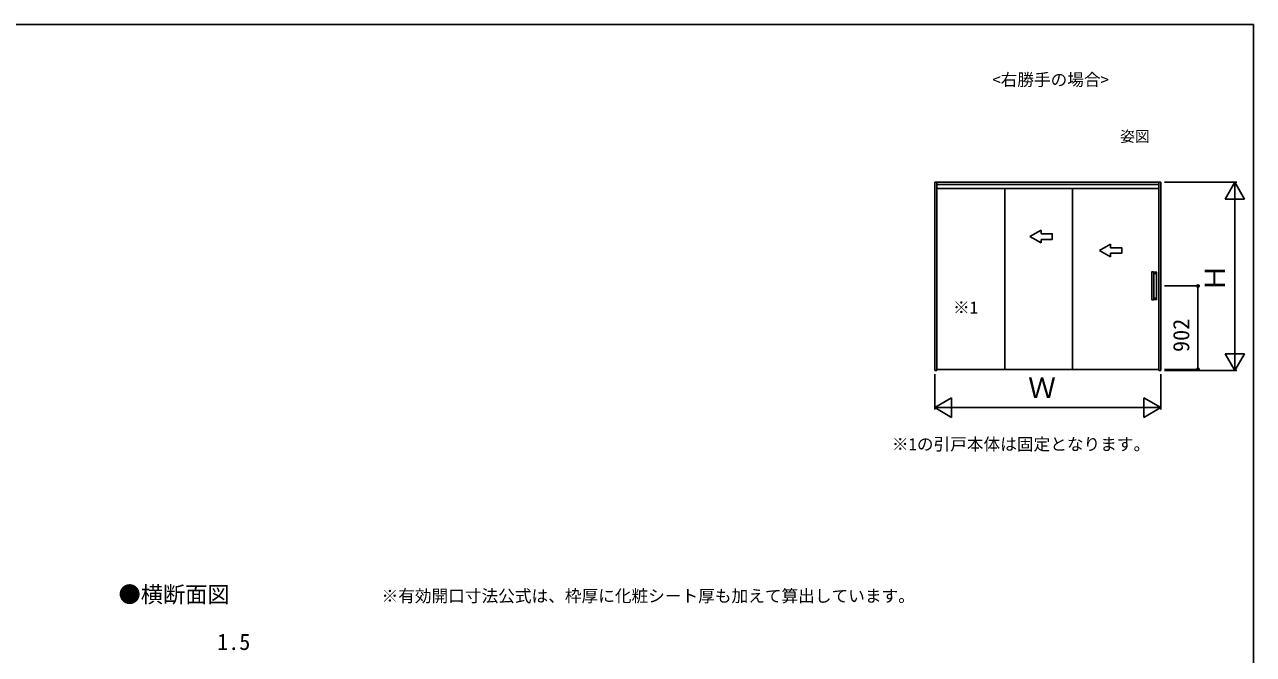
# Model space of a CAD drawing. Units: millimetres, scale not verified. Extents: x -525 to 525, y -783 to 779.
# Drawn here: x -139 to 525, y 407 to 747 of the extents above; entities that cross this region are included whole.
import ezdxf
from ezdxf.enums import TextEntityAlignment as Align

# ---------------------------------------------------------------- set-up
doc = ezdxf.new("R2010")
doc.units = ezdxf.units.MM
doc.header["$LTSCALE"] = 4
for name, color, linetype in [('0-2_USER1', 3, 'Continuous'), ('0-6_YKK_A1', 4, 'Continuous'), ('0-7_YKK_D', 6, 'Continuous'), ('0-8_YKK_ZWAK', 7, 'Continuous')]:
    doc.layers.add(name, color=color, linetype=linetype)
doc.styles.add('ＭＳ ゴシック', font='')
doc.styles.get('ＭＳ ゴシック').set_extended_font_data('MS Gothic')

msp = doc.modelspace()

# ---------------------------------------------------------------- linework, layer by layer
at = {"layer": '0-6_YKK_A1'}
for p, q in [((352.95, 661.7), (352.95, 560.05)), ((352.95, 661.7), (475, 661.7)), ((353.95, 560.05), (353.95, 661.7)), ((474, 660.5), (353.95, 660.5)), ((474, 658.35), (353.95, 658.35)), ((390.675, 560.65), (390.675, 658.35)), ((427.375, 560.65), (427.375, 658.35)), ((474, 560.05), (474, 661.7)), ((475, 560.05), (475, 661.7)), ((404.325, 632.345), (410.325, 635.809)), ((404.325, 632.345), (410.325, 628.881)), ((410.325, 633.845), (410.325, 635.809)), ((410.325, 628.881), (410.325, 630.845)), ((441.875, 624.845), (447.875, 628.309)), ((441.875, 624.845), (447.875, 621.381)), ((447.875, 626.345), (447.875, 628.309)), ((447.875, 621.381), (447.875, 623.345)), ((470.075, 613.15), (470.075, 598.35)), ((470.175, 613.25), (470.183, 613.25)), ((470.183, 613.25), (471.067, 613.25)), ((471.067, 613.25), (471.075, 613.25)), ((472.667, 613.15), (471.175, 613.15)), ((471.175, 613.15), (471.175, 598.35)), ((472.435, 613.142), (471.175, 613.142)), ((471.175, 612.343), (472.435, 612.343)), ((472.489, 612.392), (472.489, 613.092)), ((472.719, 613.1), (472.718, 613.1)), ((472.719, 598.4), (472.719, 613.1)), ((472.719, 605.75), (472.672, 605.75)), ((470.183, 598.25), (470.175, 598.25)), ((471.067, 598.25), (470.183, 598.25)), ((471.075, 598.25), (471.067, 598.25)), ((471.175, 599.157), (472.435, 599.157)), ((472.435, 598.358), (471.175, 598.358)), ((472.667, 598.35), (471.175, 598.35)), ((472.489, 598.408), (472.489, 599.108)), ((472.719, 598.4), (472.718, 598.4)), ((352.95, 560.05), (353.95, 560.05)), ((352.95, 560.05), (353.95, 560.05)), ((353.95, 560.65), (474, 560.65)), ((474, 560.05), (475, 560.05))]:
    msp.add_line(p, q, dxfattribs=at)
for points in [[(410.325, 633.845), (416.325, 633.845), (416.325, 630.845), (410.325, 630.845)], [(447.875, 626.345), (453.875, 626.345), (453.875, 623.345), (447.875, 623.345)], [(472.488, 613.092), (472.487, 613.105), (472.481, 613.118), (472.472, 613.128), (472.461, 613.135), (472.448, 613.141), (472.435, 613.141)], [(472.435, 612.343), (472.45, 612.345), (472.464, 612.352), (472.475, 612.363), (472.483, 612.377), (472.485, 612.392)], [(472.442, 612.343), (472.456, 612.346), (472.469, 612.354), (472.48, 612.364), (472.487, 612.378), (472.489, 612.392)], [(472.718, 613.1), (472.717, 613.111), (472.713, 613.122), (472.707, 613.131), (472.699, 613.139), (472.689, 613.145), (472.678, 613.148), (472.667, 613.15)], [(472.435, 599.157), (472.45, 599.155), (472.464, 599.148), (472.475, 599.137), (472.483, 599.123), (472.485, 599.108)], [(472.485, 598.408), (472.484, 598.397), (472.48, 598.386), (472.474, 598.377), (472.466, 598.369), (472.456, 598.363), (472.446, 598.36), (472.435, 598.358)], [(472.489, 599.108), (472.488, 599.12), (472.482, 599.132), (472.475, 599.142), (472.465, 599.149), (472.453, 599.155), (472.441, 599.157)], [(472.442, 598.36), (472.457, 598.362), (472.47, 598.37), (472.48, 598.38), (472.487, 598.393), (472.488, 598.408)], [(472.718, 598.4), (472.717, 598.389), (472.713, 598.378), (472.707, 598.369), (472.699, 598.361), (472.689, 598.355), (472.678, 598.352), (472.667, 598.35)]]:
    msp.add_lwpolyline(points, dxfattribs=at)
for centre, start, end in [((470.175, 613.15), 90, 180), ((471.075, 613.15), 0, 90), ((470.175, 598.35), 180, 270), ((471.075, 598.35), 270, 0)]:
    msp.add_arc(centre, 0.1, start, end, dxfattribs=at)
at = {"layer": '0-7_YKK_D'}
for p, q in [((477, 661.7), (516, 661.7)), ((515, 661.7), (509.75, 652.607)), ((515, 661.7), (520.25, 652.607)), ((515, 661.7), (515, 643.513)), ((509.75, 652.607), (520.25, 652.607)), ((515, 651.2), (515, 570.55)), ((477, 605.75), (496, 605.75)), ((495, 560.65), (495, 605.75)), ((515, 560.05), (515, 578.237)), ((515, 560.05), (509.75, 569.143)), ((520.25, 569.143), (509.75, 569.143)), ((515, 560.05), (520.25, 569.143)), ((352.95, 558.05), (352.95, 539.05)), ((475, 558.05), (475, 539.05)), ((477, 560.65), (496, 560.65)), ((477, 560.05), (516, 560.05)), ((352.95, 540.05), (362.043, 545.3)), ((362.043, 534.8), (362.043, 545.3)), ((475, 540.05), (465.907, 545.3)), ((465.907, 545.3), (465.907, 534.8)), ((352.95, 540.05), (362.043, 534.8)), ((352.95, 540.05), (371.137, 540.05)), ((363.45, 540.05), (464.5, 540.05)), ((475, 540.05), (456.813, 540.05)), ((475, 540.05), (465.907, 534.8))]:
    msp.add_line(p, q, dxfattribs=at)
for centre in [(495, 605.75), (495, 560.65)]:
    msp.add_circle(centre, 0.637, dxfattribs=at)
at = {"layer": '0-8_YKK_ZWAK'}
msp.add_line((-525, 746.7), (525, 746.7), dxfattribs=at)
msp.add_lwpolyline([(-525, -783.3), (525, -783.3), (525, 746.7)], dxfattribs=at)

# ---------------------------------------------------------------- texts
at = {"layer": '0-2_USER1', "style": 'ＭＳ ゴシック'}
for s, height, p in [('<右勝手の場合>', 6.598, (384, 711.7)), ('姿図', 5.865, (453, 681.7)), ('※1', 6.598, (362.773, 588.831)), ('※1の引戸本体は固定となります。', 6.598, (329.773, 515.064)), ('●横断面図', 8.798, (-87.846, 432.263)), ('※有効開口寸法公式は、枠厚に化粧シート厚も加えて算出しています。', 6.598, (54.184, 433.203))]:
    msp.add_text(s, height=height, dxfattribs=at).set_placement(p, align=Align.BOTTOM_LEFT)
at = {"layer": '0-7_YKK_D', "style": 'ＭＳ ゴシック'}
for s, height, p in [('Ｈ', 11, (513, 602.523)), ('902', 8.798, (493, 570.075))]:
    msp.add_text(s, height=height, rotation=90, dxfattribs=at).set_placement(p, align=Align.BOTTOM_LEFT)
for s, height, p in [('Ｗ', 11, (403.322, 542.05)), ('1.5', 8.798, (-34.633, 406.695))]:
    msp.add_text(s, height=height, dxfattribs=at).set_placement(p, align=Align.BOTTOM_LEFT)

doc.saveas('drawing.dxf')
